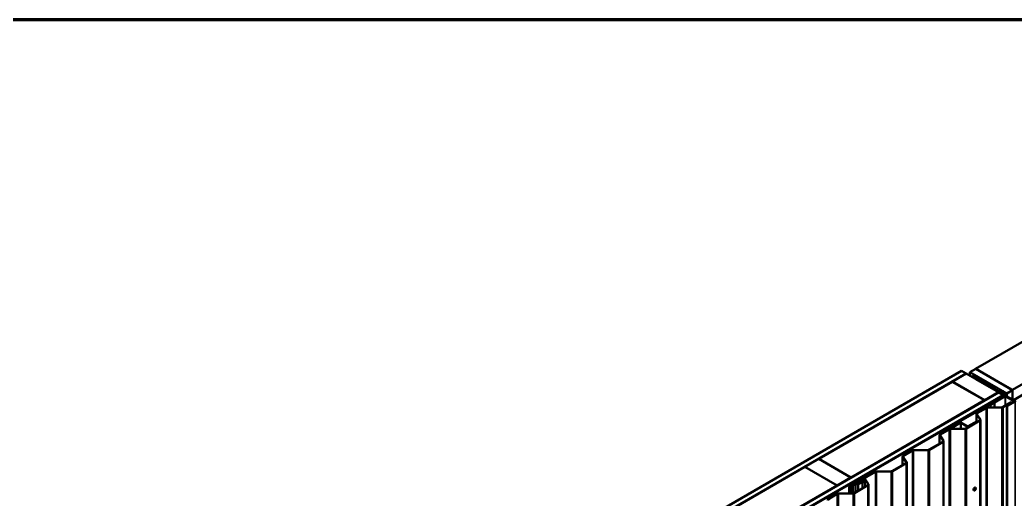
# Model space of a CAD drawing. Header units: inches. Extents: x 0.6 to 33.4, y 0.6 to 21.4.
# Drawn here: x 21.28 to 28.91, y 17.73 to 21.4 of the extents above; entities that cross this region are included whole.
import ezdxf

# ---------------------------------------------------------------- set-up
doc = ezdxf.new("R2010")
doc.units = ezdxf.units.IN
doc.header["$LTSCALE"] = 2
doc.header["$MEASUREMENT"] = 0
for name, color, linetype, lineweight in [('Border (ANSI)', 7, 'Continuous', 70), ('Visible (ANSI)', 7, 'Continuous', 50), ('Visible Narrow (ANSI)', 7, 'Continuous', 35)]:
    doc.layers.add(name, color=color, linetype=linetype, lineweight=lineweight)

# ---------------------------------------------------------------- blocks, each defined once
blk = doc.blocks.new('Borders ATAS A Border')
at = {"layer": 'Border (ANSI)'}
blk.add_line((16.7, 10.7), (0.3, 10.7), dxfattribs=at)

msp = doc.modelspace()

# ---------------------------------------------------------------- linework, layer by layer
at = {"layer": 'Visible (ANSI)'}
for p, q in [((32.70853, 21.09367), (28.60731, 18.72583)), ((32.99137, 20.93037), (28.89015, 18.56253)), ((32.99137, 20.84872), (28.89758, 18.48516)), ((24.25641, 16.2589), (28.49905, 18.70839)), ((28.49905, 18.70839), (28.53441, 18.68798)), ((28.56382, 18.6999), (28.60802, 18.72542)), ((28.56382, 18.6999), (28.56382, 18.671)), ((28.84666, 18.5366), (28.56382, 18.6999)), ((28.60731, 18.72501), (28.60731, 18.72583)), ((28.60731, 18.72583), (28.89015, 18.56253)), ((28.89086, 18.56212), (28.60802, 18.72542)), ((28.53441, 18.68798), (24.29177, 16.23849)), ((27.40445, 18.03478), (28.42834, 18.62593)), ((28.42834, 18.62593), (28.67583, 18.48304)), ((28.42905, 18.62634), (28.53511, 18.68757)), ((28.67654, 18.48345), (28.42905, 18.62634)), ((28.42905, 18.62552), (28.42905, 18.62634)), ((28.53441, 18.68717), (28.53441, 18.68798)), ((28.53511, 18.68757), (28.7826, 18.54469)), ((28.58118, 18.66675), (28.58118, 18.66098)), ((28.82375, 18.52517), (28.58306, 18.66414)), ((28.82602, 18.52648), (28.58532, 18.66545)), ((28.58883, 18.66845), (28.62897, 18.65862)), ((28.59008, 18.67015), (28.63022, 18.66032)), ((28.61021, 18.64765), (28.60795, 18.64634)), ((28.60795, 18.64634), (28.81781, 18.52517)), ((28.60795, 18.64552), (28.60795, 18.64634)), ((28.82008, 18.52648), (28.61021, 18.64765)), ((28.63022, 18.66032), (28.62897, 18.65862)), ((28.62897, 18.65862), (28.62897, 18.64025)), ((28.63022, 18.66032), (28.63022, 18.63952)), ((24.54067, 16.09479), (28.78331, 18.54428)), ((28.7826, 18.54469), (28.67654, 18.48345)), ((28.7826, 18.54387), (28.7826, 18.54469)), ((28.78331, 18.54428), (28.81866, 18.52387)), ((28.78769, 18.55506), (28.78769, 18.5486)), ((28.82706, 18.54492), (28.82706, 18.54258)), ((28.82709, 18.54475), (28.82826, 18.54128)), ((28.84387, 18.5374), (28.82973, 18.54556)), ((28.89086, 18.56212), (28.84666, 18.5366)), ((28.89086, 18.48904), (28.89086, 18.56212)), ((28.81866, 18.52387), (24.57602, 16.07438)), ((28.81781, 18.52256), (24.57744, 16.07438)), ((24.5797, 16.07307), (28.82008, 18.52125)), ((28.67583, 18.48304), (27.65194, 17.8919)), ((28.61615, 18.4027), (28.82375, 18.52256)), ((28.61841, 18.40139), (28.82602, 18.52125)), ((28.67583, 18.48222), (28.67583, 18.48304)), ((28.67654, 18.48263), (28.67654, 18.48345)), ((28.83026, 18.5188), (28.71104, 18.44997)), ((28.7133, 18.44867), (28.83252, 18.5175)), ((28.83026, 18.51537), (28.71875, 18.45099)), ((28.72101, 18.44969), (28.83252, 18.51407)), ((28.73409, 18.46736), (28.76945, 18.48778)), ((28.73692, 18.46573), (28.73409, 18.46736)), ((28.73409, 18.46328), (28.73409, 18.46736)), ((28.77228, 18.48614), (28.73692, 18.46573)), ((28.76945, 18.48778), (28.77228, 18.48614)), ((28.77228, 18.48533), (28.77228, 18.48614)), ((28.8116, 18.53599), (28.8116, 18.5348)), ((28.81205, 18.53536), (28.8262, 18.52719)), ((28.81947, 18.53621), (28.81346, 18.53688)), ((28.88054, 18.46855), (28.81734, 18.43207)), ((28.81866, 18.52343), (28.81866, 18.52387)), ((28.81947, 18.43084), (28.88266, 18.46732)), ((28.82195, 18.52152), (28.82195, 18.52387)), ((28.82722, 18.54137), (28.82722, 18.53814)), ((28.82789, 18.51744), (28.82789, 18.52387)), ((28.83705, 18.5175), (28.90755, 18.47679)), ((28.83705, 18.51407), (28.90436, 18.4752)), ((28.90981, 18.4781), (28.83931, 18.5188)), ((28.90663, 18.47651), (28.83931, 18.51537)), ((28.84479, 18.53612), (28.84479, 18.51564)), ((28.84666, 18.5366), (28.84666, 18.51456)), ((28.90755, 18.47418), (28.8502, 18.44107)), ((28.85246, 18.43977), (28.90981, 18.47288)), ((28.88266, 18.46732), (28.88054, 18.46855)), ((28.88266, 18.45981), (28.88266, 18.46732)), ((28.91738, 18.49578), (28.89828, 18.48476)), ((28.90663, 18.47651), (28.90436, 18.4752)), ((28.90436, 18.4752), (28.90436, 18.47234)), ((28.90663, 18.47365), (28.90663, 18.47651)), ((28.7006, 18.44803), (28.41916, 18.28554)), ((28.42143, 18.28423), (28.70286, 18.44672)), ((28.61615, 18.4027), (28.61841, 18.40139)), ((28.61615, 18.4027), (28.61615, 18.39927)), ((28.68572, 18.42507), (28.61768, 18.38578)), ((28.61841, 18.40057), (28.61841, 18.40139)), ((28.6198, 18.38456), (28.68784, 18.42384)), ((28.80894, 18.42996), (28.69614, 18.42768)), ((28.69624, 18.42595), (28.80905, 18.42822)), ((28.7201, 18.44911), (28.70513, 18.44911)), ((28.70513, 18.44726), (28.7201, 18.44726)), ((28.71104, 18.44997), (28.71104, 18.44911)), ((28.7133, 18.44867), (28.71104, 18.44997)), ((28.71875, 18.45099), (28.72101, 18.44969)), ((28.71875, 18.44911), (28.71875, 18.45099)), ((28.72101, 18.44919), (28.72101, 18.44969)), ((28.74924, 18.46517), (28.72236, 18.44965)), ((28.72463, 18.44834), (28.7515, 18.46386)), ((28.73692, 18.46491), (28.73692, 18.46573)), ((28.7515, 18.46386), (28.74924, 18.46517)), ((28.7515, 18.4288), (28.7515, 18.46386)), ((28.84645, 18.4412), (28.84645, 13.54222)), ((28.86267, 18.45141), (28.84749, 18.44264)), ((28.84975, 18.44133), (28.86494, 18.4501)), ((28.86494, 18.4501), (28.86267, 18.45141)), ((28.86494, 18.44958), (28.86494, 18.4501)), ((28.63797, 18.3285), (28.5345, 18.26877)), ((28.53662, 18.26754), (28.64009, 18.32728)), ((28.54958, 18.28417), (28.61803, 18.32369)), ((28.55185, 18.28286), (28.62029, 18.32238)), ((28.61314, 18.32086), (28.61314, 18.37946)), ((28.61417, 18.37625), (28.6408, 18.33619)), ((28.6436, 18.33681), (28.61697, 18.37687)), ((28.61803, 18.32369), (28.62029, 18.32238)), ((28.62029, 18.32238), (28.62029, 18.3183)), ((28.64463, 18.33361), (28.64463, 13.43463)), ((28.40288, 18.26177), (28.33484, 18.22248)), ((28.33696, 18.22126), (28.405, 18.26054)), ((28.5261, 18.26666), (28.4133, 18.26438)), ((28.4134, 18.26265), (28.5262, 18.26493)), ((28.41916, 18.28554), (28.41916, 18.2645)), ((28.42143, 18.28423), (28.41916, 18.28554)), ((28.42143, 18.26455), (28.42143, 18.28423)), ((28.42358, 18.27266), (28.48976, 18.31087)), ((28.42358, 18.27266), (28.42584, 18.27135)), ((28.42358, 18.27266), (28.42358, 18.26459)), ((28.42584, 18.27135), (28.49203, 18.30956)), ((28.42584, 18.26464), (28.42584, 18.27135)), ((28.49655, 18.30956), (28.5428, 18.28286)), ((28.49881, 18.31087), (28.54506, 18.28417)), ((28.35513, 18.1652), (28.25166, 18.10547)), ((28.25378, 18.10424), (28.35725, 18.16398)), ((28.3303, 18.15087), (28.3303, 18.21616)), ((28.33133, 18.21295), (28.35796, 18.17289)), ((28.36076, 18.17352), (28.33413, 18.21357)), ((28.36179, 18.17031), (28.36179, 13.27133)), ((28.12004, 18.09847), (28.052, 18.05918)), ((28.05412, 18.05796), (28.12216, 18.09724)), ((28.24326, 18.10336), (28.13045, 18.10108)), ((28.13056, 18.09935), (28.24336, 18.10163)), ((27.29768, 17.97314), (27.40374, 18.03438)), ((27.40374, 18.03438), (27.65123, 17.89149)), ((27.65194, 17.8919), (27.40445, 18.03478)), ((27.40445, 18.03397), (27.40445, 18.03478)), ((28.04746, 17.98757), (28.04746, 18.05286)), ((28.04849, 18.04965), (28.07512, 18.00959)), ((28.07792, 18.01022), (28.05129, 18.05027)), ((26.27308, 17.38159), (27.29697, 17.97273)), ((27.29697, 17.97273), (27.54446, 17.82984)), ((27.54516, 17.83025), (27.29768, 17.97314)), ((27.29768, 17.97232), (27.29768, 17.97314)), ((27.83719, 17.93517), (27.63805, 17.82019)), ((27.64017, 17.81897), (27.83931, 17.93394)), ((27.96041, 17.94006), (27.84761, 17.93778)), ((27.84772, 17.93605), (27.96052, 17.93833)), ((28.07229, 18.00191), (27.96882, 17.94217)), ((27.97094, 17.94094), (28.07441, 18.00068)), ((28.07895, 18.00701), (28.07895, 13.10803)), ((27.65123, 17.89149), (27.54516, 17.83025)), ((27.65123, 17.89067), (27.65123, 17.89149)), ((27.65194, 17.89108), (27.65194, 17.8919)), ((27.74799, 17.88122), (27.69143, 17.84856)), ((27.69355, 17.84733), (27.75012, 17.87999)), ((27.73508, 17.8567), (27.70755, 17.84081)), ((27.75692, 17.85771), (27.73932, 17.85771)), ((27.73932, 17.85598), (27.75692, 17.85598)), ((27.75692, 17.85598), (27.75692, 17.85771)), ((27.75692, 17.81983), (27.75692, 17.85598)), ((27.75701, 17.87915), (27.78257, 17.84069)), ((27.78537, 17.84132), (27.75981, 17.87977)), ((27.54446, 17.82984), (26.52057, 17.2387)), ((27.54446, 17.82903), (27.54446, 17.82984)), ((27.54516, 17.82944), (27.54516, 17.83025)), ((27.63671, 17.77053), (27.63671, 17.81832)), ((27.65433, 17.82453), (27.64244, 17.81766)), ((27.64456, 17.81644), (27.65645, 17.82331)), ((27.65942, 17.82863), (27.65466, 17.82475)), ((27.65711, 17.82375), (27.66186, 17.82763)), ((27.66756, 17.8322), (27.66084, 17.82946)), ((27.66258, 17.82804), (27.6693, 17.83079)), ((27.68324, 17.84122), (27.66795, 17.83239)), ((27.67007, 17.83117), (27.68536, 17.83999)), ((27.77974, 17.83301), (27.67627, 17.77327)), ((27.67839, 17.77204), (27.78186, 17.83178)), ((27.68932, 17.84562), (27.68932, 17.8424)), ((27.68942, 17.84062), (27.70291, 17.83853)), ((27.70369, 17.84021), (27.69019, 17.8423)), ((27.70742, 17.8432), (27.69652, 17.8432)), ((27.69652, 17.84146), (27.70742, 17.84146)), ((27.70742, 17.8432), (27.70742, 17.84146)), ((27.70742, 17.84146), (27.70742, 17.84073)), ((27.70967, 17.83958), (27.7372, 17.85547)), ((27.7864, 17.83811), (27.7864, 12.93913)), ((28.5946, 17.79206), (28.59389, 17.79247)), ((28.6071, 17.81371), (28.60639, 17.81412)), ((27.54465, 17.76627), (27.47661, 17.72699)), ((27.47873, 17.72576), (27.54677, 17.76504)), ((27.66787, 17.77116), (27.55507, 17.76888)), ((27.55517, 17.76715), (27.66797, 17.76943))]:
    msp.add_line(p, q, dxfattribs=at)
for centre, major_axis, start_param, end_param in [((28.58758, 18.66675), (-0.0064, 0), 4.3109633, 7.0685835), ((28.58758, 18.66675), (-0.0032, 0), 4.3109633, 7.0685835), ((28.82863, 18.54492), (-0.00156, 0), 3.9269908, 6.4743384), ((28.81316, 18.53599), (-0.00156, 0), 4.5212358, 7.0685835), ((28.81555, 18.52387), (0.0032, 0), 5.4977871, 7.0685835), ((28.82089, 18.54046), (0.0075, 0), 4.5212358, 6.4743384), ((28.81555, 18.52387), (0.0064, 0), 5.4977871, 7.0685835), ((28.82149, 18.52387), (0.0032, 0), 5.4977871, 7.0685835), ((28.82149, 18.52387), (0.0064, 0), 5.4977871, 7.0685835), ((28.82841, 18.52847), (0.00312, 0), 3.9269908, 5.8376241), ((28.83479, 18.51619), (-0.0064, 0), 3.9269908, 5.4977871), ((28.83479, 18.51276), (-0.0064, 0), 3.9269908, 5.4977871), ((28.85379, 18.52147), (0.025, 0), 2.0163576, 2.6960314), ((28.83479, 18.51619), (0.0032, 0), 0.7853982, 2.3561945), ((28.83479, 18.51276), (0.0032, 0), 0.7853982, 2.3561945), ((28.84166, 18.53612), (0.00313, 0), 5.1579502, 7.0685835), ((28.90528, 18.47549), (0.0032, 0), 5.4977871, 7.0685835), ((28.90528, 18.47549), (0.0064, 0), 5.4977871, 7.0685835), ((28.69668, 18.41874), (-0.0155, 0), 4.7472956, 5.4977871), ((28.69668, 18.41874), (0.0125, 0), 1.6057029, 2.3561945), ((28.70513, 18.44541), (-0.0064, 0), 4.712389, 5.4977871), ((28.70513, 18.44541), (0.0032, 0), 1.5707963, 2.3561945), ((28.7201, 18.45096), (-0.0032, 0), 1.5707963, 2.3561945), ((28.7201, 18.45096), (0.0064, 0), 4.712389, 5.4977871), ((28.80851, 18.43717), (-0.0125, 0), 1.6057029, 2.3561945), ((28.80851, 18.43717), (0.0155, 0), 4.7472956, 5.4977871), ((28.84997, 18.4412), (-0.00352, 0), 5.4977871, 8.6393798), ((28.84997, 18.4412), (-0.00032, 0), 5.4977871, 8.6393798), ((28.62864, 18.37946), (-0.0155, 0), 5.4977871, 6.6497045), ((28.62864, 18.37946), (-0.0125, 0), 5.4977871, 6.6497045), ((28.62913, 18.33361), (0.0125, 0), 5.4977871, 6.6497045), ((28.62913, 18.33361), (0.0155, 0), 5.4977871, 6.6497045), ((28.41384, 18.25544), (-0.0155, 0), 4.7472956, 5.4977871), ((28.41384, 18.25544), (0.0125, 0), 1.6057029, 2.3561945), ((28.49429, 18.30826), (0.0064, 0), 0.7853982, 2.3561945), ((28.49429, 18.30826), (0.0032, 0), 0.7853982, 2.3561945), ((28.52566, 18.27387), (-0.0125, 0), 1.6057029, 2.3561945), ((28.52566, 18.27387), (0.0155, 0), 4.7472956, 5.4977871), ((28.54732, 18.28547), (0.0064, 0), 3.9269908, 5.4977871), ((28.54732, 18.28547), (0.0032, 0), 3.9269908, 5.4977871), ((28.3458, 18.21616), (-0.0155, 0), 5.4977871, 6.6497045), ((28.3458, 18.21616), (-0.0125, 0), 5.4977871, 6.6497045), ((28.34629, 18.17031), (0.0125, 0), 5.4977871, 6.6497045), ((28.34629, 18.17031), (0.0155, 0), 5.4977871, 6.6497045), ((28.131, 18.09214), (-0.0155, 0), 4.7472956, 5.4977871), ((28.131, 18.09214), (0.0125, 0), 1.6057029, 2.3561945), ((28.24282, 18.11057), (-0.0125, 0), 1.6057029, 2.3561945), ((28.24282, 18.11057), (0.0155, 0), 4.7472956, 5.4977871), ((28.06296, 18.05286), (-0.0155, 0), 5.4977871, 6.6497045), ((28.06296, 18.05286), (-0.0125, 0), 5.4977871, 6.6497045), ((28.06345, 18.00701), (0.0125, 0), 5.4977871, 6.6497045), ((28.06345, 18.00701), (0.0155, 0), 5.4977871, 6.6497045), ((27.84815, 17.92884), (-0.0155, 0), 4.7472956, 5.4977871), ((27.84815, 17.92884), (0.0125, 0), 1.6057029, 2.3561945), ((27.95998, 17.94727), (-0.0125, 0), 1.6057029, 2.3561945), ((27.95998, 17.94727), (0.0155, 0), 4.7472956, 5.4977871), ((27.73932, 17.85425), (-0.006, 0), 4.712389, 5.4977871), ((27.73932, 17.85425), (0.003, 0), 1.5707963, 2.3561945), ((27.75308, 17.87828), (0.0072, 0), 0.3665191, 2.3561945), ((27.75308, 17.87828), (0.0042, 0), 0.3665191, 2.3561945), ((27.64131, 17.81832), (-0.0046, 0), 5.4977871, 8.6393798), ((27.64131, 17.81832), (-0.0016, 0), 5.4977871, 8.6393798), ((27.65221, 17.82576), (-0.003, 0), 2.3561945, 2.5252325), ((27.65221, 17.82576), (0.006, 0), 5.4977871, 5.6668252), ((27.66431, 17.82663), (-0.006, 0), 5.3287491, 5.6668252), ((27.66431, 17.82663), (0.003, 0), 2.1871565, 2.5252325), ((27.66583, 17.83362), (-0.003, 0), 2.1871565, 2.3561945), ((27.66583, 17.83362), (0.006, 0), 5.3287491, 5.4977871), ((27.68833, 17.83828), (-0.0072, 0), 4.4505896, 5.4977871), ((27.68833, 17.83828), (0.0042, 0), 1.3089969, 2.3561945), ((27.69652, 17.84562), (-0.0072, 0), 5.4977871, 7.8539816), ((27.69652, 17.84562), (-0.0042, 0), 5.4977871, 7.8539816), ((27.70472, 17.84244), (0.007, 0), 4.4505896, 5.4977871), ((27.70472, 17.84244), (-0.004, 0), 1.3089969, 2.3561945), ((27.7709, 17.83811), (0.0125, 0), 5.4977871, 6.6497045), ((27.7709, 17.83811), (0.0155, 0), 5.4977871, 6.6497045), ((28.60014, 17.80329), (-0.00625, -0.01083), 3.1415927, 6.2831853), ((27.48757, 17.72066), (-0.0155, 0), 5.4977871, 6.6497045), ((27.55561, 17.75994), (-0.0155, 0), 4.7472956, 5.4977871), ((27.55561, 17.75994), (0.0125, 0), 1.6057029, 2.3561945), ((27.66743, 17.77837), (-0.0125, 0), 1.6057029, 2.3561945), ((27.66743, 17.77837), (0.0155, 0), 4.7472956, 5.4977871)]:
    msp.add_ellipse(centre, major_axis=major_axis, ratio=0.5773503, start_param=start_param, end_param=end_param, dxfattribs=at)
for centre, major_axis, ratio in [((28.80746, 18.54822), (-0.01948, 0.00829), 0.4025427), ((28.60085, 17.80288), (0.00625, 0.01083), 0.5773503)]:
    msp.add_ellipse(centre, major_axis=major_axis, ratio=ratio, dxfattribs=at)
at = {"layer": 'Visible Narrow (ANSI)'}
for p, q in [((28.58306, 18.66414), (28.58532, 18.66545)), ((28.58306, 18.65989), (28.58306, 18.66414)), ((28.59008, 18.67015), (28.58883, 18.66845)), ((28.58883, 18.66845), (28.58883, 18.66342)), ((28.82709, 18.54475), (28.82709, 18.54246)), ((28.81205, 18.53536), (28.81205, 18.53454)), ((28.81781, 18.52517), (28.82008, 18.52648)), ((28.81781, 18.52436), (28.81781, 18.52517)), ((28.81781, 18.52256), (28.82008, 18.52125)), ((28.82008, 18.52125), (28.82008, 18.52044)), ((28.82375, 18.52517), (28.82602, 18.52648)), ((28.82375, 18.52256), (28.82375, 18.52517)), ((28.82375, 18.52256), (28.82602, 18.52125)), ((28.82602, 18.52125), (28.82602, 18.51635)), ((28.8262, 18.52719), (28.8262, 18.52637)), ((28.82826, 18.54128), (28.82826, 18.53964)), ((28.83026, 18.5188), (28.83252, 18.5175)), ((28.83252, 18.51407), (28.83026, 18.51537)), ((28.83123, 18.52769), (28.83123, 18.51926)), ((28.83252, 18.5175), (28.83252, 18.51622)), ((28.83252, 18.44083), (28.83252, 18.51407)), ((28.83931, 18.5188), (28.83705, 18.5175)), ((28.83705, 18.5175), (28.83705, 18.51622)), ((28.83705, 18.51407), (28.83931, 18.51537)), ((28.83705, 18.44344), (28.83705, 18.51407)), ((28.84301, 18.53449), (28.84301, 18.51667)), ((28.90981, 18.4781), (28.90755, 18.47679)), ((28.90755, 18.47679), (28.90755, 18.47418)), ((28.90981, 18.47288), (28.90755, 18.47418)), ((28.90981, 13.5739), (28.90981, 18.47288)), ((28.68784, 18.42384), (28.68572, 18.42507)), ((28.68784, 13.52486), (28.68784, 18.42384)), ((28.69624, 18.42595), (28.69614, 18.42768)), ((28.69624, 13.52697), (28.69624, 18.42595)), ((28.7006, 18.44803), (28.70286, 18.44672)), ((28.70286, 18.44672), (28.70286, 18.42782)), ((28.70513, 18.44911), (28.70513, 18.44726)), ((28.70513, 18.44726), (28.70513, 18.42786)), ((28.7201, 18.44911), (28.7201, 18.44726)), ((28.7201, 18.44726), (28.7201, 18.42816)), ((28.72236, 18.44965), (28.72463, 18.44834)), ((28.72463, 18.44834), (28.72463, 18.42826)), ((28.80905, 18.42822), (28.80894, 18.42996)), ((28.80905, 13.52925), (28.80905, 18.42822)), ((28.81947, 18.43084), (28.81734, 18.43207)), ((28.81947, 13.53186), (28.81947, 18.43084)), ((28.84749, 18.44264), (28.84975, 18.44133)), ((28.84975, 18.44133), (28.84975, 18.44107)), ((28.85246, 18.43977), (28.8502, 18.44107)), ((28.85246, 13.54079), (28.85246, 18.43977)), ((28.61697, 18.37687), (28.61417, 18.37625)), ((28.61417, 18.37625), (28.61417, 18.32146)), ((28.6198, 18.38456), (28.61768, 18.38578)), ((28.6198, 18.37261), (28.6198, 18.38456)), ((28.64009, 18.32728), (28.63797, 18.3285)), ((28.64009, 13.4283), (28.64009, 18.32728)), ((28.6436, 18.33681), (28.6408, 18.33619)), ((28.6408, 18.33619), (28.6408, 18.33102)), ((28.405, 18.26054), (28.40288, 18.26177)), ((28.405, 13.36156), (28.405, 18.26054)), ((28.4134, 18.26265), (28.4133, 18.26438)), ((28.4134, 13.36367), (28.4134, 18.26265)), ((28.48976, 18.31087), (28.49203, 18.30956)), ((28.49203, 18.30956), (28.49203, 18.26597)), ((28.49881, 18.31087), (28.49655, 18.30956)), ((28.49655, 18.30956), (28.49655, 18.26606)), ((28.5262, 18.26493), (28.5261, 18.26666)), ((28.5262, 13.36595), (28.5262, 18.26493)), ((28.53662, 18.26754), (28.5345, 18.26877)), ((28.53662, 13.36856), (28.53662, 18.26754)), ((28.54506, 18.28417), (28.5428, 18.28286)), ((28.5428, 18.28286), (28.5428, 18.27355)), ((28.54958, 18.28417), (28.55185, 18.28286)), ((28.55185, 18.28286), (28.55185, 18.27878)), ((28.33413, 18.21357), (28.33133, 18.21295)), ((28.33133, 18.21295), (28.33133, 18.15146)), ((28.33696, 18.22126), (28.33484, 18.22248)), ((28.33696, 18.20931), (28.33696, 18.22126)), ((28.35725, 18.16398), (28.35513, 18.1652)), ((28.35725, 13.265), (28.35725, 18.16398)), ((28.36076, 18.17352), (28.35796, 18.17289)), ((28.35796, 18.17289), (28.35796, 18.16772)), ((28.12216, 18.09724), (28.12004, 18.09847)), ((28.12216, 13.19826), (28.12216, 18.09724)), ((28.13056, 18.09935), (28.13045, 18.10108)), ((28.13056, 13.20037), (28.13056, 18.09935)), ((28.24336, 18.10163), (28.24326, 18.10336)), ((28.24336, 13.20265), (28.24336, 18.10163)), ((28.25378, 18.10424), (28.25166, 18.10547)), ((28.25378, 13.20526), (28.25378, 18.10424)), ((28.05129, 18.05027), (28.04849, 18.04965)), ((28.04849, 18.04965), (28.04849, 17.98816)), ((28.05412, 18.05796), (28.052, 18.05918)), ((28.05412, 18.04601), (28.05412, 18.05796)), ((28.07792, 18.01022), (28.07512, 18.00959)), ((28.07512, 18.00959), (28.07512, 18.00442)), ((27.83931, 17.93394), (27.83719, 17.93517)), ((27.83931, 13.03496), (27.83931, 17.93394)), ((27.84772, 17.93605), (27.84761, 17.93778)), ((27.84772, 13.03707), (27.84772, 17.93605)), ((27.96052, 17.93833), (27.96041, 17.94006)), ((27.96052, 13.03935), (27.96052, 17.93833)), ((27.97094, 17.94094), (27.96882, 17.94217)), ((27.97094, 13.04196), (27.97094, 17.94094)), ((28.07441, 18.00068), (28.07229, 18.00191)), ((28.07441, 13.1017), (28.07441, 18.00068)), ((27.73508, 17.8567), (27.7372, 17.85547)), ((27.73932, 17.85771), (27.73932, 17.85598)), ((27.73932, 17.85598), (27.73932, 17.80967)), ((27.74799, 17.88122), (27.75012, 17.87999)), ((27.75012, 17.87999), (27.75012, 17.85771)), ((27.75981, 17.87977), (27.75701, 17.87915)), ((27.75701, 17.87915), (27.75701, 17.81988)), ((27.64017, 17.81897), (27.63805, 17.82019)), ((27.64017, 17.81766), (27.64017, 17.81897)), ((27.64244, 17.81766), (27.64456, 17.81644)), ((27.64456, 17.81644), (27.64456, 17.77069)), ((27.65433, 17.82453), (27.65645, 17.82331)), ((27.65466, 17.82475), (27.65711, 17.82375)), ((27.65645, 17.82331), (27.65645, 17.77093)), ((27.65711, 17.82375), (27.65711, 17.77094)), ((27.65942, 17.82863), (27.66186, 17.82763)), ((27.66084, 17.82946), (27.66258, 17.82804)), ((27.66186, 17.82763), (27.66186, 17.77104)), ((27.66258, 17.82804), (27.66258, 17.77105)), ((27.66756, 17.8322), (27.6693, 17.83079)), ((27.66795, 17.83239), (27.67007, 17.83117)), ((27.6693, 17.83079), (27.6693, 17.77123)), ((27.67007, 17.83117), (27.67007, 17.77132)), ((27.68324, 17.84122), (27.68536, 17.83999)), ((27.68536, 17.83999), (27.68536, 17.77851)), ((27.69019, 17.8423), (27.68942, 17.84062)), ((27.68942, 17.84062), (27.68942, 17.78085)), ((27.69143, 17.84856), (27.69355, 17.84733)), ((27.69355, 17.84733), (27.69355, 17.84391)), ((27.69652, 17.84146), (27.69652, 17.8432)), ((27.69652, 17.84132), (27.69652, 17.84146)), ((27.70369, 17.84021), (27.70291, 17.83853)), ((27.70291, 17.83853), (27.70291, 17.78865)), ((27.70755, 17.84081), (27.70967, 17.83958)), ((27.70967, 17.83958), (27.70967, 17.79255)), ((27.7372, 17.85547), (27.7372, 17.80844)), ((27.78186, 17.83178), (27.77974, 17.83301)), ((27.78186, 12.9328), (27.78186, 17.83178)), ((27.78537, 17.84132), (27.78257, 17.84069)), ((27.78257, 17.84069), (27.78257, 17.83552)), ((27.47873, 17.72576), (27.47661, 17.72699)), ((27.47873, 17.71381), (27.47873, 17.72576)), ((27.54677, 17.76504), (27.54465, 17.76627)), ((27.54677, 12.86606), (27.54677, 17.76504)), ((27.55517, 17.76715), (27.55507, 17.76888)), ((27.55517, 12.86817), (27.55517, 17.76715)), ((27.66797, 17.76943), (27.66787, 17.77116)), ((27.66797, 12.87045), (27.66797, 17.76943)), ((27.67839, 17.77204), (27.67627, 17.77327)), ((27.67839, 12.87306), (27.67839, 17.77204))]:
    msp.add_line(p, q, dxfattribs=at)
msp.add_ellipse((28.6017, 17.80239), major_axis=(0.00125, 0.00217), ratio=0.5773503, dxfattribs=at)

# ---------------------------------------------------------------- block references
at = {"xscale": 2, "yscale": 2, "zscale": 2}
msp.add_blockref('Borders ATAS A Border', (0, 0), dxfattribs=at)

doc.saveas('drawing.dxf')
